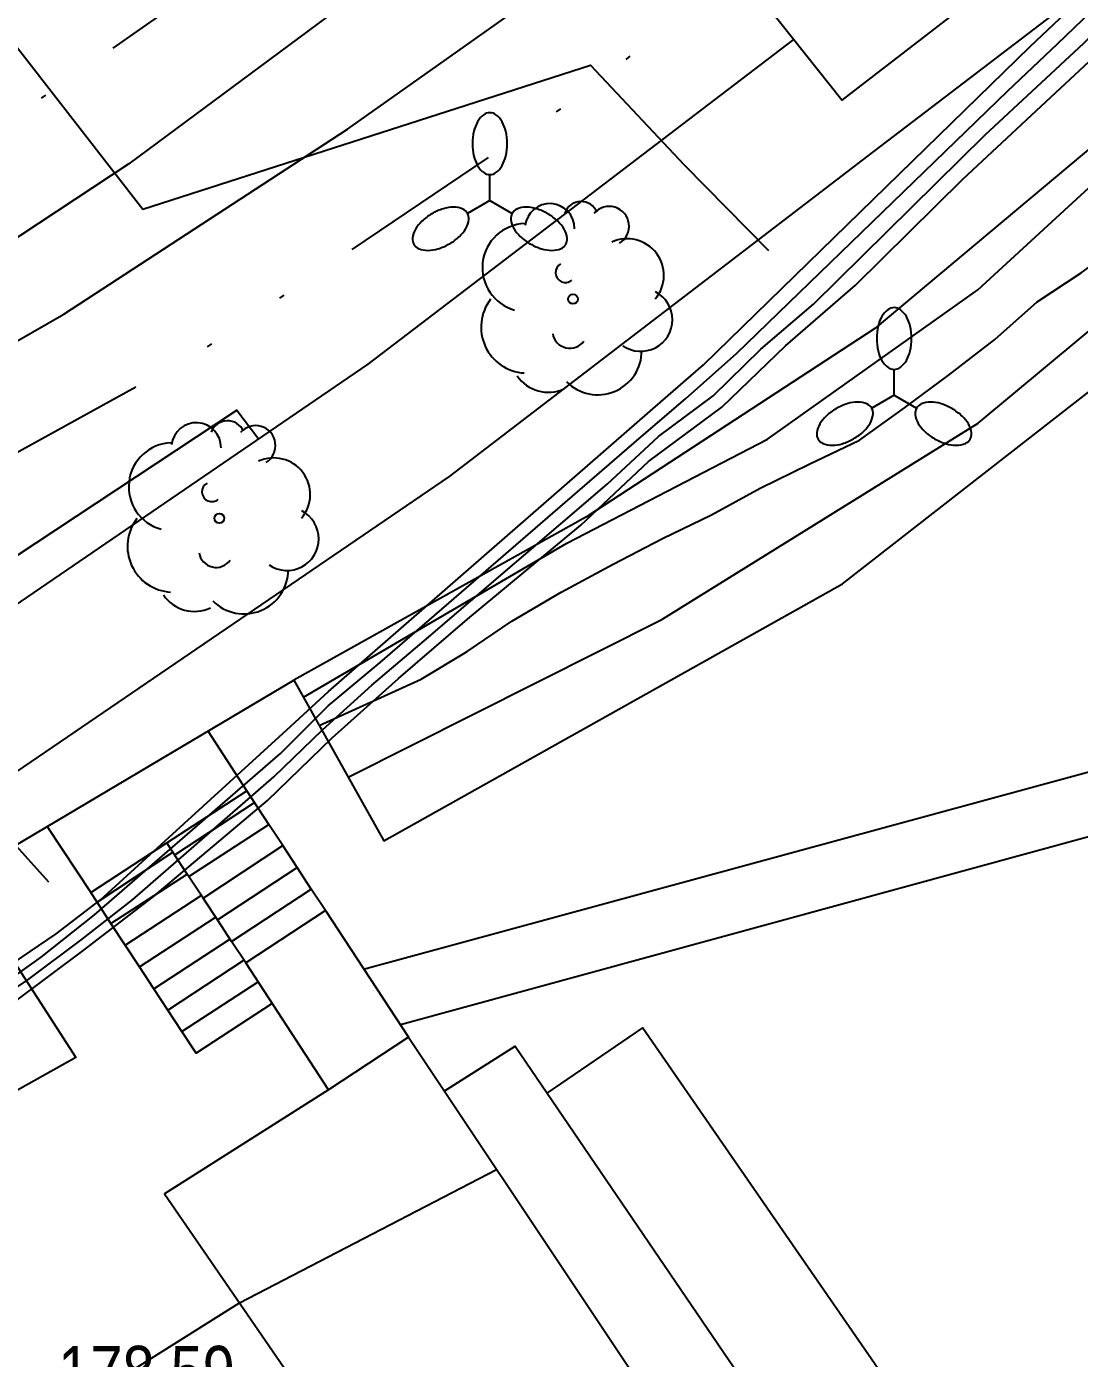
# Model space of a CAD drawing. Header units: metres. Extents: x 523256 to 524015, y 4669220 to 4669814.
# Drawn here: x 523758.46 to 523778.82, y 4669403.91 to 4669429.67 of the extents above; entities that cross this region are included whole.
import ezdxf

# ---------------------------------------------------------------- set-up
doc = ezdxf.new("R2010")
doc.units = ezdxf.units.M
doc.header["$MEASUREMENT"] = 0
doc.linetypes.add('MORSE_D', pattern=[31.75, 12.7, -6.35, 0, -6.35, 0, -6.35])
for name, color, linetype in [('032011 Curva cada 1 m', 40, 'Continuous'), ('032015 Curva cada 5 m', 34, 'Continuous'), ('033006 Texto cota terreno', 9, 'Continuous'), ('052004 Porche Tejavana', 7, 'Continuous'), ('072004 Bordillo Acera', 1, 'Continuous'), ('072013 Escaleras', 1, 'Continuous'), ('072027 Pavimento', 9, 'Continuous'), ('082002 Muro Tapia', 6, 'Continuous'), ('101001 Arbol', 3, 'Continuous'), ('141005 Farola multiple', 7, 'Continuous'), ('192006 Paso cebra', 9, 'Continuous'), ('192008 Linea blanca', 9, 'Continuous'), ('192009 Grandes aparcamientos', 9, 'Continuous'), ('202001 Eje Calle', 254, 'MORSE_D')]:
    doc.layers.add(name, color=color, linetype=linetype)
doc.styles.get("Standard").update_dxf_attribs({"font": 'arial.ttf'})

# ---------------------------------------------------------------- blocks, each defined once
blk = doc.blocks.new('FAROLAM')
at = {"color": 0}
for q in [(0, 0.5), (0.433, -0.25), (-0.433, -0.25)]:
    blk.add_line((0, 0), q, dxfattribs=at)
for points in [[(0, 0.5, 0.159986), (0.117, 0.538, 0.106322), (0.238, 0.675, 0.071006), (0.309, 0.858, 0.057309), (0.337, 1.099, 0.057309), (0.309, 1.339, 0.071006), (0.238, 1.522, 0.106322), (0.117, 1.659, 0.159986), (0, 1.697, 0.159986), (-0.117, 1.659, 0.106322), (-0.238, 1.522, 0.071006), (-0.309, 1.339, 0.057309), (-0.337, 1.099, 0.057309), (-0.309, 0.858, 0.071006), (-0.238, 0.675, 0.106322), (-0.117, 0.538, 0.159986)], [(-0.433, -0.25, 0.159986), (-0.525, -0.168, 0.106322), (-0.704, -0.131, 0.071006), (-0.898, -0.161, 0.057309), (-1.12, -0.258, 0.057309), (-1.315, -0.402, 0.071006), (-1.437, -0.555, 0.106322), (-1.495, -0.728, 0.159986), (-1.47, -0.849, 0.159986), (-1.378, -0.931, 0.106322), (-1.199, -0.967, 0.071006), (-1.005, -0.937, 0.057309), (-0.783, -0.841, 0.057309), (-0.588, -0.697, 0.071006), (-0.466, -0.544, 0.106322), (-0.408, -0.371, 0.159986)], [(0.433, -0.25, 0.159986), (0.408, -0.371, 0.106322), (0.466, -0.544, 0.071006), (0.588, -0.697, 0.057309), (0.783, -0.841, 0.057309), (1.005, -0.937, 0.071006), (1.199, -0.967, 0.106322), (1.378, -0.931, 0.159986), (1.47, -0.849, 0.159986), (1.495, -0.728, 0.106322), (1.437, -0.555, 0.071006), (1.315, -0.402, 0.057309), (1.12, -0.258, 0.057309), (0.898, -0.161, 0.071006), (0.704, -0.131, 0.106322), (0.525, -0.168, 0.159986)]]:
    blk.add_lwpolyline(points, format="xyb", close=True, dxfattribs=at)
blk = doc.blocks.new('ARBOL')
at = {"color": 0}
blk.add_circle((0, 0), 0.0939, dxfattribs=at)
for centre, radius, start, end in [((-0.448, 1.368), 0.48, 359.2878, 173.6078), ((0.156, 1.551), 0.336, 23.1565, 160.4665), ((0.701, 1.409), 0.384, 301.578, 139.328), ((-0.902, 0.61), 0.852, 92.28, 254.58), ((1.05, 0.46), 0.708, 319.8556, 114.7656), ((-0.146, 0.514), 0.192, 119.14, 310.56), ((1.31, -0.398), 0.612, 235.5275, 62.0275), ((-0.89, -0.542), 0.888, 142.64, 266.54), ((-0.062, -0.614), 0.336, 189.64, 323.88), ((0.478, -0.998), 0.852, 224.67, 0.24), ((-0.482, -1.082), 0.72, 213.78, 295.32)]:
    blk.add_arc(centre, radius, start, end, dxfattribs=at)

msp = doc.modelspace()

# ---------------------------------------------------------------- linework, layer by layer
at = {"layer": '032011 Curva cada 1 m'}
for points, elevation in [([(523746.33, 4669404.59), (523750.97, 4669407.26), (523755.02, 4669409.4), (523759.03, 4669412.12), (523759.89, 4669412.78), (523763.49, 4669416.07), (523764.3, 4669416.81), (523770.72, 4669422.41), (523771.55, 4669423.13), (523777.87, 4669429.29), (523778.67, 4669430.04), (523783.15, 4669435.04), (523783.89, 4669435.86), (523790.56, 4669443.78), (523791.26, 4669444.6), (523791.9, 4669445.48), (523797.72, 4669452.86), (523798.76, 4669454.21), (523803.74, 4669460.29), (523808.32, 4669463.11)], 171), ([(523745.26, 4669433.77), (523752.81, 4669434.31), (523756.12, 4669432.04), (523760.71, 4669426.14), (523769.37, 4669428.93), (523771.18, 4669427), (523772.81, 4669425.34)], 166), ([(523746.39, 4669404.48), (523750.59, 4669406.84), (523751.72, 4669407.52), (523754.81, 4669409.11), (523755.95, 4669409.68), (523758.74, 4669411.67), (523759.77, 4669412.49), (523763.37, 4669415.61), (523764.29, 4669416.53), (523765.3, 4669417.37), (523770.21, 4669421.62), (523771.21, 4669422.48), (523772.19, 4669423.35), (523777.44, 4669428.43), (523778.4, 4669429.34), (523779.38, 4669430.29)], 172), ([(523746.45, 4669404.37), (523747.63, 4669404.91), (523750.2, 4669406.42), (523751.29, 4669407.11), (523752.47, 4669407.73), (523754.59, 4669408.81), (523755.73, 4669409.4), (523758.46, 4669411.21), (523759.51, 4669412), (523760.51, 4669412.78), (523763.24, 4669415.16), (523764.18, 4669416.07), (523765.14, 4669416.93), (523766.15, 4669417.79), (523769.69, 4669420.82), (523770.68, 4669421.74), (523771.74, 4669422.53), (523772.66, 4669423.43), (523773.68, 4669424.3), (523777, 4669427.58), (523778, 4669428.51), (523778.91, 4669429.35), (523779.92, 4669430.37)], 173), ([(523746.51, 4669404.26), (523748.09, 4669404.98), (523749.82, 4669406), (523751.27, 4669406.92), (523752.84, 4669407.75), (523754.38, 4669408.52), (523755.89, 4669409.31), (523758.17, 4669410.76), (523759.57, 4669411.81), (523760.91, 4669412.84), (523763.12, 4669414.7), (523764.37, 4669415.91), (523765.65, 4669417.06), (523766.99, 4669418.21), (523769.18, 4669420.03), (523770.49, 4669421.26), (523771.91, 4669422.31), (523773.14, 4669423.5), (523774.49, 4669424.67), (523776.57, 4669426.72), (523777.9, 4669427.96), (523779.11, 4669429.09), (523780.46, 4669430.44)], 174), ([(523738.42, 4669428.25), (523745.21, 4669428.15), (523748.55, 4669423.18), (523751.81, 4669419.01), (523757.1, 4669415.1), (523758.88, 4669413.13)], 167)]:
    msp.add_lwpolyline(points, dxfattribs=dict(at, elevation=elevation))
at = {"layer": '032015 Curva cada 5 m'}
for points, elevation in [([(523763.81849, 4669416.70038), (523768.90849, 4669419.68038), (523772.78849, 4669421.69038), (523776.85849, 4669424.58038), (523781.15849, 4669428.53038), (523788.77849, 4669435.20038), (523795.84849, 4669442.14038), (523800.85849, 4669447.79038), (523808.48849, 4669456.86038), (523815.57849, 4669465.85038), (523821.37849, 4669472.93038), (523826.04849, 4669475.57038), (523831.28849, 4669477.82038), (523832.70849, 4669478.23038), (523833.48849, 4669478.20038), (523835.39849, 4669477.76038), (523842.00849, 4669475.28038), (523845.50849, 4669473.81038), (523850.59849, 4669469.83038), (523861.32849, 4669461.50038), (523871.36849, 4669453.82038), (523881.78849, 4669445.87038), (523889.89849, 4669440.36038), (523899.67849, 4669433.93038)], 170), ([(523764.11849, 4669416.15038), (523766.08849, 4669417.05038), (523766.97849, 4669417.58038), (523767.84849, 4669418.17038), (523768.79849, 4669418.73038), (523769.80849, 4669419.27038), (523770.75849, 4669419.77038), (523771.70849, 4669420.23038), (523772.64849, 4669420.74038), (523773.59849, 4669421.21038), (523774.56849, 4669421.67038), (523775.43849, 4669422.30038), (523776.28849, 4669422.92038), (523777.18849, 4669423.62038), (523778.00849, 4669424.35038), (523778.85849, 4669424.91038), (523779.77849, 4669425.58038), (523780.54849, 4669426.24038), (523781.36849, 4669427.01038), (523782.10849, 4669427.76038), (523782.86849, 4669428.54038), (523783.70849, 4669429.19038), (523784.58849, 4669429.92038)], 175), ([(523735.91849, 4669374.69038), (523734.72849, 4669379.72038), (523734.40849, 4669384.20038), (523735.04849, 4669385.90038), (523740.28849, 4669383.54038), (523751.22849, 4669397.85038), (523762.57849, 4669404.98038), (523767.54849, 4669407.56038)], 175)]:
    msp.add_lwpolyline(points, dxfattribs=dict(at, elevation=elevation))
at = {"layer": '052004 Porche Tejavana', "flags": 128}
msp.add_lwpolyline([(523767.27849, 4669445.13038), (523778.33849, 4669431.42038), (523774.22849, 4669428.25038), (523763.32849, 4669441.96038), (523767.27849, 4669445.13038)], dxfattribs=at)
at = {"layer": '072004 Bordillo Acera', "flags": 128}
for points in [[(523735.86849, 4669401.40038), (523739.96849, 4669404.41038), (523749.09849, 4669410.02038), (523757.84849, 4669414.98038), (523766.63849, 4669420.97038), (523774.73849, 4669427.17038), (523778.43849, 4669430.00038), (523787.15849, 4669437.49038), (523793.16849, 4669443.27038), (523801.48849, 4669452.72038), (523808.91849, 4669461.74038)], [(523731.83849, 4669403.46038), (523734.24849, 4669406.02038), (523735.62849, 4669407.05038), (523736.84849, 4669405.62038), (523747.73849, 4669412.32038), (523756.43849, 4669417.25038), (523765.06849, 4669423.14038), (523773.29849, 4669429.42038)]]:
    msp.add_lwpolyline(points, dxfattribs=at)
at = {"layer": '072013 Escaleras', "flags": 128}
for points in [[(523762.71849, 4669414.89038), (523761.96849, 4669416.04038)], [(523761.169, 4669413.87962), (523762.71849, 4669414.89038)], [(523763.14559, 4669414.23849), (523762.71849, 4669414.89038)], [(523761.32849, 4669413.65038), (523762.86849, 4669414.66038)], [(523761.59849, 4669413.23038), (523763.14559, 4669414.23849)], [(523763.41464, 4669413.82785), (523763.14559, 4669414.23849)], [(523758.85849, 4669414.20038), (523759.69849, 4669412.92038)], [(523759.69849, 4669412.92038), (523761.169, 4669413.87962)], [(523759.82172, 4669412.73252), (523761.28759, 4669413.69979)], [(523761.28759, 4669413.69979), (523761.169, 4669413.87962)], [(523761.56547, 4669413.27843), (523761.28759, 4669413.69979)], [(523761.87243, 4669412.81298), (523763.41464, 4669413.82785)], [(523763.69126, 4669413.40563), (523763.41464, 4669413.82785)], [(523760.091, 4669412.32201), (523761.56547, 4669413.27843)], [(523761.87243, 4669412.81298), (523761.56547, 4669413.27843)], [(523762.15033, 4669412.39159), (523763.69126, 4669413.40563)], [(523763.96488, 4669412.98801), (523763.69126, 4669413.40563)], [(523762.42519, 4669411.97479), (523763.96488, 4669412.98801)], [(523764.23849, 4669412.57038), (523763.96488, 4669412.98801)], [(523759.82172, 4669412.73252), (523759.69849, 4669412.92038)], [(523760.091, 4669412.32201), (523759.82172, 4669412.73252)], [(523760.36849, 4669411.90038), (523761.83849, 4669412.86038)], [(523762.15033, 4669412.39159), (523761.87243, 4669412.81298)], [(523760.64169, 4669411.48247), (523762.10849, 4669412.44038)], [(523764.23849, 4669412.57038), (523765.84849, 4669410.12038), (523764.29849, 4669409.10038), (523762.69849, 4669411.56038)], [(523764.23849, 4669412.57038), (523762.69849, 4669411.56038)], [(523760.64169, 4669411.48247), (523760.091, 4669412.32201)], [(523762.42519, 4669411.97479), (523762.15033, 4669412.39159)], [(523760.91854, 4669411.06041), (523762.38849, 4669412.02038)], [(523762.69849, 4669411.56038), (523762.42519, 4669411.97479)], [(523760.91854, 4669411.06041), (523760.64169, 4669411.48247)], [(523761.19237, 4669410.64295), (523762.65849, 4669411.61038)], [(523761.46165, 4669410.23243), (523762.93849, 4669411.19038)], [(523761.19237, 4669410.64295), (523760.91854, 4669411.06041)], [(523761.46165, 4669410.23243), (523761.19237, 4669410.64295)], [(523763.20849, 4669410.77038), (523761.73849, 4669409.81038), (523761.46165, 4669410.23243)]]:
    msp.add_lwpolyline(points, dxfattribs=at)
at = {"layer": '072027 Pavimento', "flags": 128}
msp.add_lwpolyline([(523766.53849, 4669409.08038), (523767.90849, 4669409.95038), (523773.17849, 4669402.21038), (523782.47849, 4669388.54038), (523792.50849, 4669373.43038), (523791.01849, 4669372.37038)], dxfattribs=at)
at = {"layer": '082002 Muro Tapia', "flags": 128}
for points in [[(523901.53849, 4669433.11038), (523883.26849, 4669445.15038), (523870.02849, 4669455.19038), (523845.21849, 4669474.43038), (523832.56849, 4669479.09038), (523821.07849, 4669473.48038), (523802.74849, 4669450.75038), (523793.94849, 4669440.62038), (523783.36849, 4669430.96038), (523774.86849, 4669423.83038), (523769.28849, 4669420.19038), (523763.62849, 4669417.03038)], [(523764.67992, 4669415.1511), (523770.74849, 4669418.20038), (523776.86849, 4669422.00038), (523786.05849, 4669429.65038), (523797.68849, 4669440.98038), (523809.83849, 4669454.59038), (523820.91849, 4669469.30038), (523827.06849, 4669474.11038), (523830.43849, 4669475.44038), (523832.97849, 4669475.94038), (523834.73849, 4669475.94038), (523836.20849, 4669475.77038), (523838.42849, 4669474.99038), (523843.69849, 4669472.33038), (523850.63849, 4669467.51038), (523864.38849, 4669456.77038), (523880.16849, 4669445.06038), (523888.31849, 4669438.93038), (523901.53849, 4669433.11038)], [(523764.67992, 4669415.1511), (523765.36849, 4669413.92038), (523774.23849, 4669418.89038), (523780.66849, 4669423.90038), (523787.15849, 4669429.47038), (523793.63849, 4669435.29038), (523800.62849, 4669442.28038), (523808.39849, 4669451.23038)], [(523732.34849, 4669394.04038), (523735.83849, 4669400.07038), (523745.04849, 4669406.00038), (523763.62849, 4669417.03038)], [(523763.62849, 4669417.03038), (523764.67992, 4669415.1511)], [(523765.81849, 4669410.16038), (523791.03849, 4669372.35038)]]:
    msp.add_lwpolyline(points, dxfattribs=at)
at = {"layer": '192006 Paso cebra', "flags": 128}
for points in [[(523764.97849, 4669411.44038), (523785.18849, 4669416.94038)], [(523783.88849, 4669415.33038), (523765.68849, 4669410.36038)]]:
    msp.add_lwpolyline(points, dxfattribs=at)
at = {"layer": '192008 Linea blanca', "flags": 128}
for points in [[(523769.72849, 4669433.91038), (523760.43849, 4669427.02038), (523754.46849, 4669423.08038), (523748.54849, 4669419.60038), (523742.92849, 4669416.69038), (523737.86849, 4669413.98038), (523734.07849, 4669411.65038), (523731.92849, 4669410.02038), (523739.31849, 4669414.15038), (523746.34849, 4669417.41038), (523753.06849, 4669420.60038), (523759.17849, 4669424.11038), (523764.66849, 4669427.69038), (523771.06849, 4669432.22038)], [(523734.42849, 4669406.77038), (523739.79849, 4669410.37038), (523746.81849, 4669413.81038), (523753.26849, 4669416.72038), (523757.85849, 4669419.17038), (523762.52849, 4669422.25038), (523762.94849, 4669421.69038)]]:
    msp.add_lwpolyline(points, dxfattribs=at)
at = {"layer": '192009 Grandes aparcamientos', "flags": 128}
for points in [[(523750.60849, 4669404.80038), (523749.18849, 4669407.14038), (523757.90849, 4669412.05038), (523759.40849, 4669409.73038), (523750.60849, 4669404.80038)], [(523768.52849, 4669409.04038), (523770.37849, 4669410.30038), (523776.15849, 4669401.94038), (523774.22849, 4669400.67038)], [(523764.29849, 4669409.10038), (523761.12849, 4669407.09038), (523776.68849, 4669384.47038), (523788.20849, 4669367.76038), (523791.03849, 4669372.35038)]]:
    msp.add_lwpolyline(points, dxfattribs=at)
at = {"layer": '202001 Eje Calle', "ltscale": 0.25, "flags": 128}
for points in [[(523731.86511, 4669413.21421), (523745.83917, 4669420.19559), (523756.45679, 4669426.6802), (523768.59117, 4669435.186), (523775.5321, 4669441.04478), (523791.12143, 4669456.11939), (523802.25743, 4669467.94546), (523805.3753, 4669472.4931), (523807.3977, 4669477.12499)], [(523722.31835, 4669382.59293), (523722.33436, 4669387.01334), (523722.75193, 4669391.27004), (523724.83981, 4669397.52991), (523727.42878, 4669402.37088), (523732.21335, 4669407.81068), (523738.62729, 4669412.08408), (523752.6579, 4669418.36066), (523761.82076, 4669423.38441), (523769.27027, 4669428.40352), (523780.73752, 4669437.60525), (523795.41608, 4669452.53925), (523808.30629, 4669468.51681)]]:
    msp.add_lwpolyline(points, dxfattribs=at)

# ---------------------------------------------------------------- block references
at = {"layer": '101001 Arbol'}
for p in [(523769.02849, 4669424.40038), (523762.18849, 4669420.16038)]:
    msp.add_blockref('ARBOL', p, dxfattribs=at)
at = {"layer": '141005 Farola multiple'}
for p in [(523767.42, 4669426.31), (523775.24, 4669422.54)]:
    msp.add_blockref('FAROLAM', p, dxfattribs=at)

# ---------------------------------------------------------------- texts
at = {"layer": '033006 Texto cota terreno', "width": 0.8}
msp.add_text('178.59', height=1, dxfattribs=at).set_placement((523759.07, 4669403.15, 178.59))

doc.saveas('drawing.dxf')
